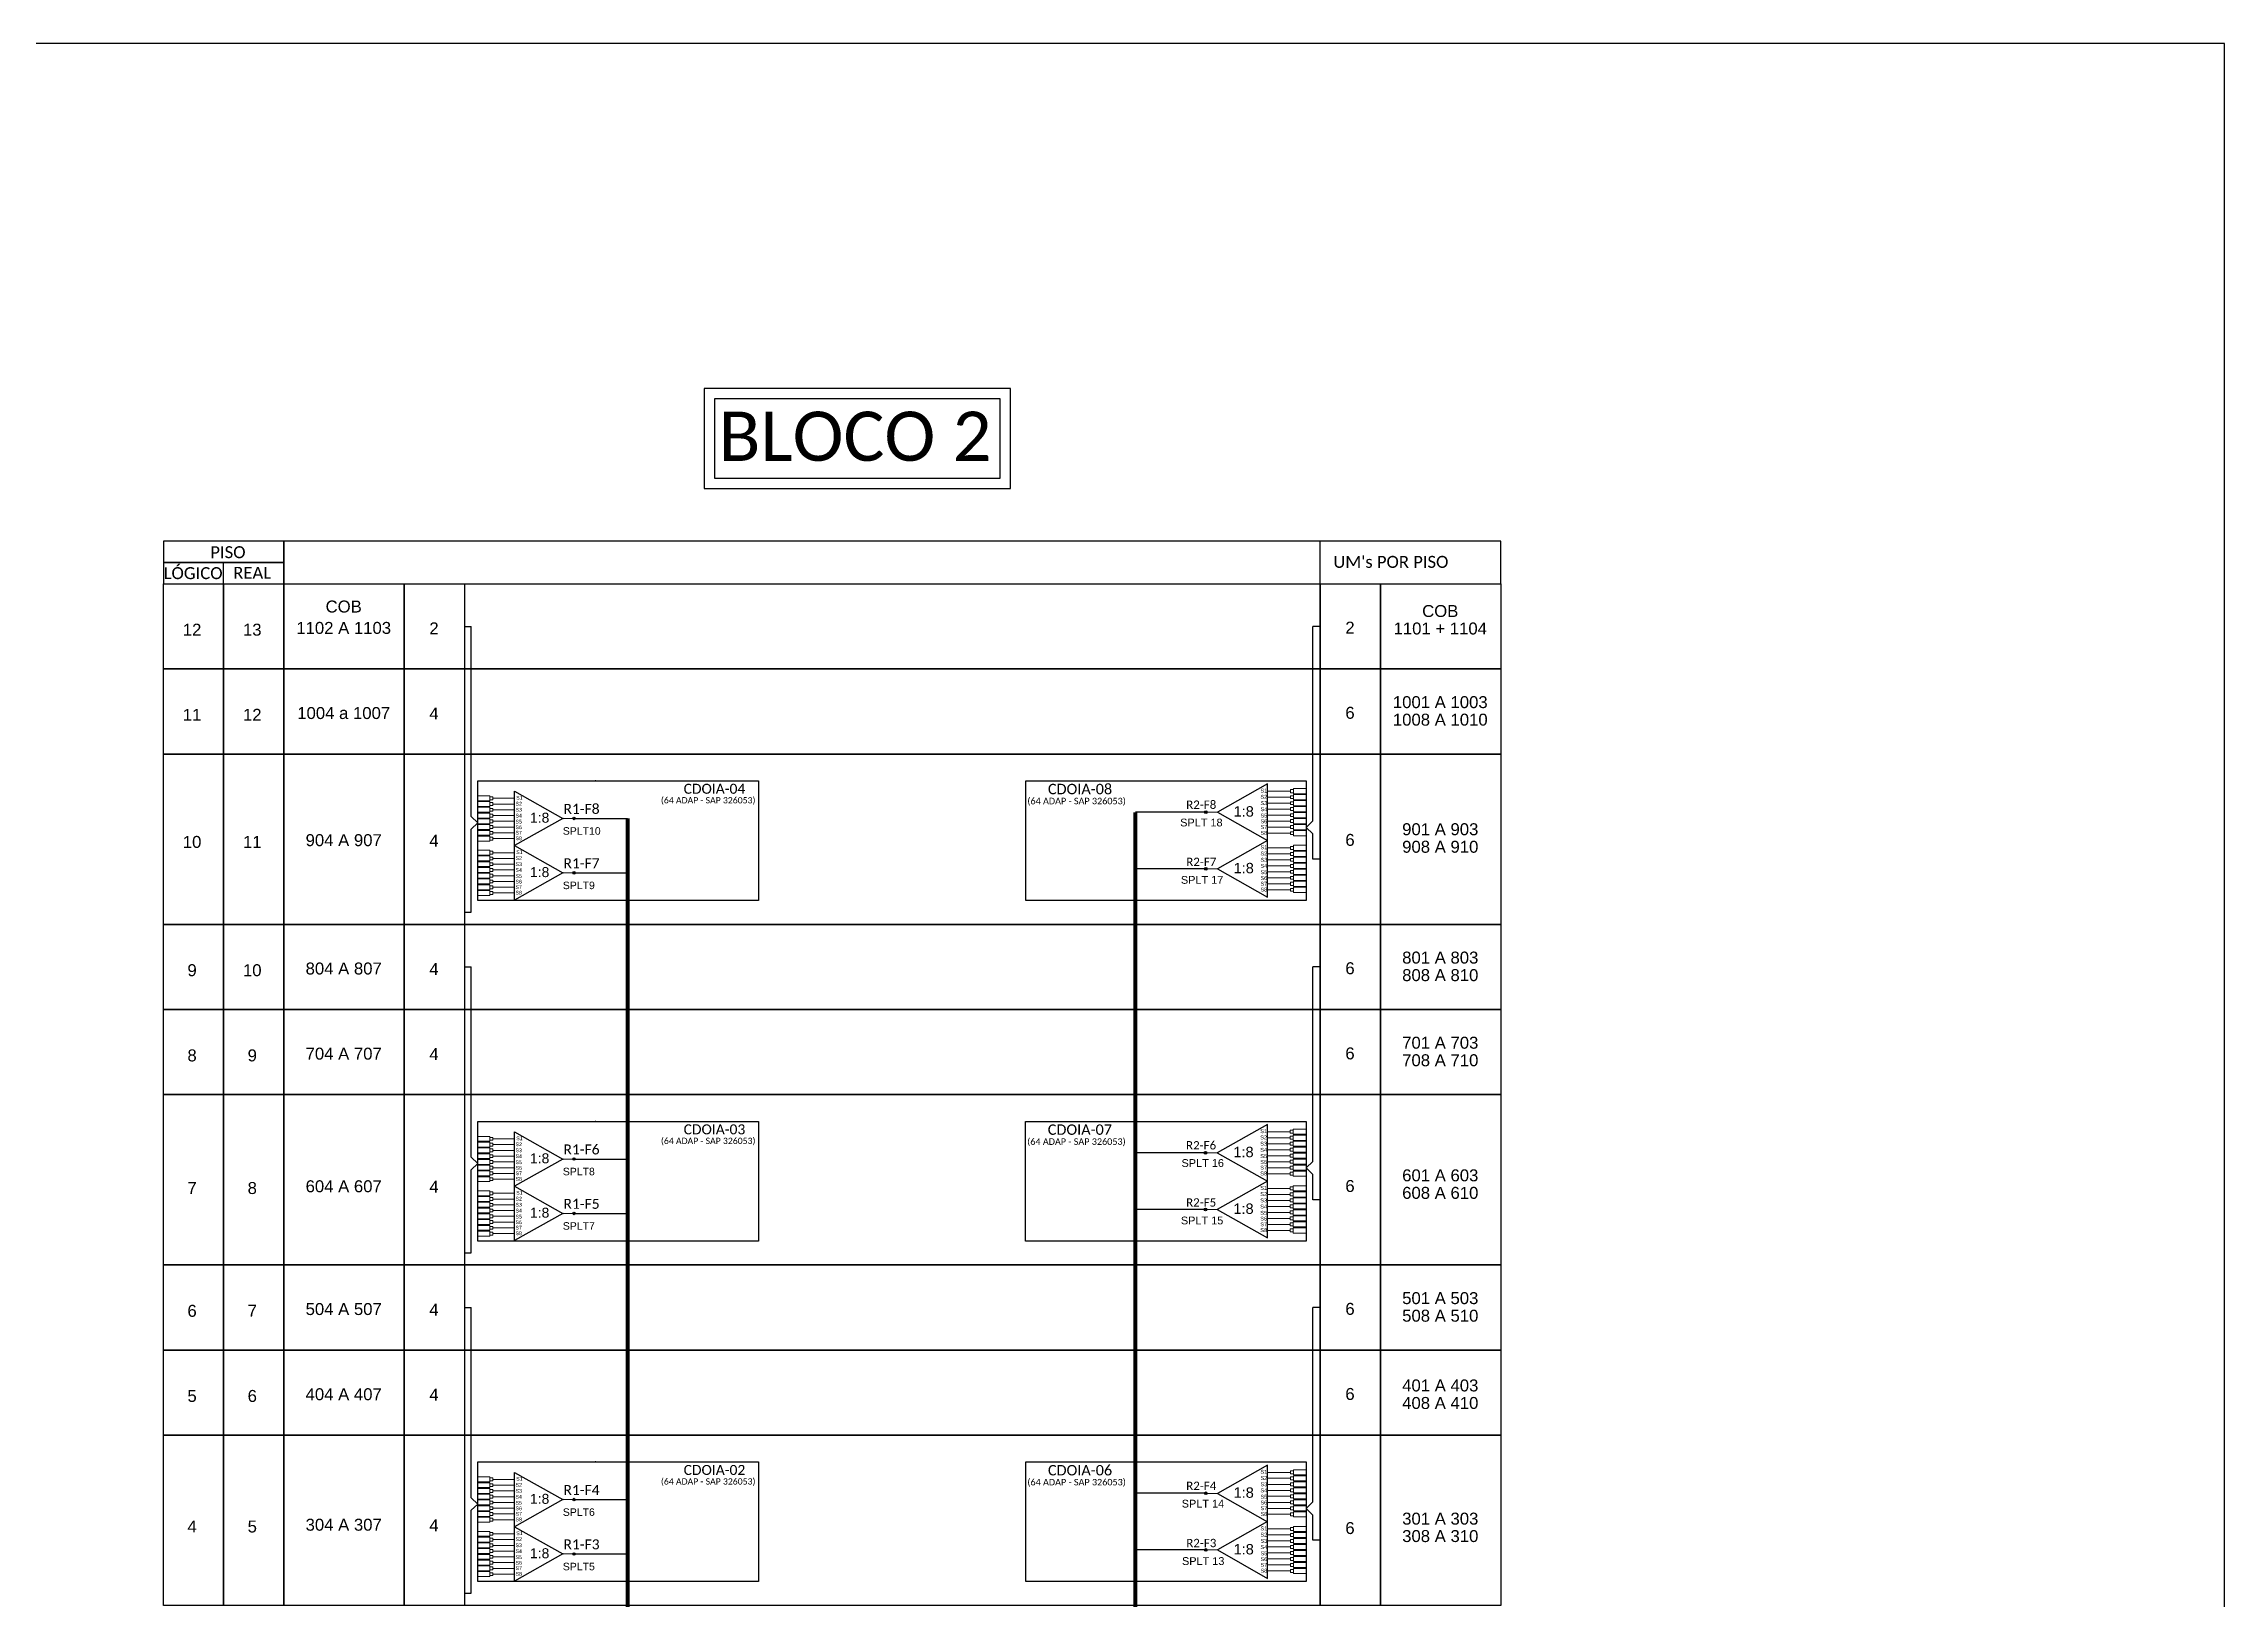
# Model space of a CAD drawing. Header units: inches. Extents: x 12732 to 16384, y 8731 to 9325.
# Drawn here: x 15964.7 to 16384, y 9025.8 to 9324.9 of the extents above; entities that cross this region are included whole.
import ezdxf
from ezdxf.enums import TextEntityAlignment as Align

# ---------------------------------------------------------------- set-up
doc = ezdxf.new("R2010")
doc.units = ezdxf.units.IN
doc.header["$MEASUREMENT"] = 0
doc.styles.add('ARIAL', font='arial.ttf')
doc.styles.add('WMF-Calibri0', font='calibri.ttf')

# ---------------------------------------------------------------- blocks, each defined once
blk = doc.blocks.new('A$C415C251F')
at = {"color": 3}
blk.add_point((0, 0), dxfattribs=at)
blk = doc.blocks.new('LEG_CDOIA8_C-SPLT_ESQ')
at = {"color": 3, "extrusion": (0, 0, -1), "xscale": -1, "zscale": -1}
blk.add_blockref('A$C415C251F', (0, 0), dxfattribs=at)
at = {"color": 1, "style": 'WMF-Calibri0', "flags": 4}
blk.add_attdef('MODELO', text='', height=1.5, dxfattribs=at).set_placement((22.54, -4.54), align=Align.CENTER)
blk.add_attdef('CDO', (21.44, -2.61), '', height=2, dxfattribs=at)
at = {"style": 'ARIAL', "flags": 4}
blk.add_attdef('SPLITAGEM', text='', height=1.5, dxfattribs=at).set_placement((18.61, -12.59), align=Align.CENTER)
blk = doc.blocks.new('SPLT_1-8_SC-APC_ESQ')
at = {"color": 3, "lineweight": 0}
for points in [[(2.41, -3.02), (0, -3.02)], [(2.41, -4), (0, -4)], [(2.41, -4.17), (0, -4.17)], [(2.41, -3.02), (2.41, -4)], [(2.41, -4.17), (2.41, -5.16)], [(2.99, -3.51), (7.37, -3.51)], [(2.41, -5.16), (0, -5.16)], [(2.41, -5.32), (0, -5.32)], [(2.41, -6.31), (0, -6.31)], [(2.41, -6.48), (0, -6.48)], [(2.41, -7.46), (0, -7.46)], [(2.41, -7.63), (0, -7.63)], [(2.41, -8.62), (0, -8.62)], [(2.41, -5.32), (2.41, -6.31)], [(2.41, -6.48), (2.41, -7.46)], [(2.41, -7.63), (2.41, -8.62)], [(7.37, -4.66), (2.99, -4.66)], [(7.37, -5.82), (2.99, -5.82)], [(7.37, -6.97), (2.99, -6.97)], [(7.37, -8.12), (2.99, -8.12)], [(2.41, -8.78), (0, -8.78)], [(2.41, -9.77), (0, -9.77)], [(2.41, -9.94), (0, -9.94)], [(2.41, -10.92), (0, -10.92)], [(2.41, -11.09), (0, -11.09)], [(2.41, -12.08), (0, -12.08)], [(2.41, -8.78), (2.41, -9.77)], [(2.41, -9.94), (2.41, -10.92)], [(2.41, -11.09), (2.41, -12.08)], [(7.37, -9.28), (2.99, -9.28)], [(7.37, -10.43), (2.99, -10.43)], [(7.37, -11.58), (2.99, -11.58)]]:
    blk.add_lwpolyline(points, dxfattribs=at)
for points in [[(2.99, -3.22), (2.41, -3.22), (2.41, -3.8), (2.99, -3.8)], [(2.99, -4.38), (2.41, -4.38), (2.41, -4.95), (2.99, -4.95)], [(2.99, -5.53), (2.41, -5.53), (2.41, -6.1), (2.99, -6.1)], [(2.99, -6.68), (2.41, -6.68), (2.41, -7.26), (2.99, -7.26)], [(2.99, -7.84), (2.41, -7.84), (2.41, -8.41), (2.99, -8.41)], [(2.99, -8.99), (2.41, -8.99), (2.41, -9.56), (2.99, -9.56)], [(2.99, -10.14), (2.41, -10.14), (2.41, -10.72), (2.99, -10.72)], [(2.99, -11.3), (2.41, -11.3), (2.41, -11.87), (2.99, -11.87)]]:
    blk.add_lwpolyline(points, close=True, dxfattribs=at)
at = {"color": 1}
blk.add_lwpolyline([(7.37, -2.1), (17.04, -7.55), (7.37, -13), (7.37, -2.1)], dxfattribs=at)
at = {"color": 1, "lineweight": 0}
blk.add_lwpolyline([(17.04, -7.55), (19.26, -7.55)], dxfattribs=at)
at = {"color": 1, "style": 'ARIAL'}
for s, height, p in [('S2', 0.75, (7.56, -4.97)), ('S1', 0.75, (7.7, -3.78)), ('S5', 0.75, (7.55, -8.57)), ('S3', 0.75, (7.55, -6.18)), ('S4', 0.75, (7.55, -7.36)), ('1:8', 2, (10.45, -8.4)), ('S6', 0.75, (7.55, -9.69)), ('S7', 0.75, (7.55, -10.78)), ('S8', 0.75, (7.55, -11.9))]:
    blk.add_text(s, height=height, dxfattribs=at).set_placement(p)
blk = doc.blocks.new('SPLITTER_')
blk.add_point((0, 0))
at = {"style": 'ARIAL', "flags": 4}
blk.add_attdef('SPLT', (0, -3.26), '', height=1.5, dxfattribs=at)
blk = doc.blocks.new('SPLT_1-8_SC-APC')
at = {"color": 1}
blk.add_lwpolyline([(-7.37, -2.1), (-17.04, -7.55), (-7.37, -13), (-7.37, -2.1)], dxfattribs=at)
at = {"color": 3, "lineweight": 0}
for points in [[(-2.99, -3.51), (-7.37, -3.51)], [(-2.41, -3.02), (-2.41, -4)], [(-2.41, -3.02), (0, -3.02)], [(-2.41, -4), (0, -4)], [(-2.41, -4.17), (-2.41, -5.16)], [(-2.41, -4.17), (0, -4.17)], [(-7.37, -4.66), (-2.99, -4.66)], [(-7.37, -5.82), (-2.99, -5.82)], [(-7.37, -6.97), (-2.99, -6.97)], [(-7.37, -8.12), (-2.99, -8.12)], [(-2.41, -5.16), (0, -5.16)], [(-2.41, -5.32), (-2.41, -6.31)], [(-2.41, -5.32), (0, -5.32)], [(-2.41, -6.31), (0, -6.31)], [(-2.41, -6.48), (-2.41, -7.46)], [(-2.41, -6.48), (0, -6.48)], [(-2.41, -7.46), (0, -7.46)], [(-2.41, -7.63), (-2.41, -8.62)], [(-2.41, -7.63), (0, -7.63)], [(-7.37, -9.28), (-2.99, -9.28)], [(-7.37, -10.43), (-2.99, -10.43)], [(-7.37, -11.58), (-2.99, -11.58)], [(-2.41, -8.62), (0, -8.62)], [(-2.41, -8.78), (-2.41, -9.77)], [(-2.41, -8.78), (0, -8.78)], [(-2.41, -9.77), (0, -9.77)], [(-2.41, -9.94), (-2.41, -10.92)], [(-2.41, -9.94), (0, -9.94)], [(-2.41, -10.92), (0, -10.92)], [(-2.41, -11.09), (-2.41, -12.08)], [(-2.41, -11.09), (0, -11.09)], [(-2.41, -12.08), (0, -12.08)]]:
    blk.add_lwpolyline(points, dxfattribs=at)
for points in [[(-2.99, -3.22), (-2.41, -3.22), (-2.41, -3.8), (-2.99, -3.8)], [(-2.99, -4.38), (-2.41, -4.38), (-2.41, -4.95), (-2.99, -4.95)], [(-2.99, -5.53), (-2.41, -5.53), (-2.41, -6.1), (-2.99, -6.1)], [(-2.99, -6.68), (-2.41, -6.68), (-2.41, -7.26), (-2.99, -7.26)], [(-2.99, -7.84), (-2.41, -7.84), (-2.41, -8.41), (-2.99, -8.41)], [(-2.99, -8.99), (-2.41, -8.99), (-2.41, -9.56), (-2.99, -9.56)], [(-2.99, -10.14), (-2.41, -10.14), (-2.41, -10.72), (-2.99, -10.72)], [(-2.99, -11.3), (-2.41, -11.3), (-2.41, -11.87), (-2.99, -11.87)]]:
    blk.add_lwpolyline(points, close=True, dxfattribs=at)
at = {"color": 1, "lineweight": 0}
blk.add_lwpolyline([(-17.04, -7.55), (-19.26, -7.55)], dxfattribs=at)
at = {"color": 1, "style": 'ARIAL'}
for s, height, p in [('S1', 0.75, (-8.74, -3.78)), ('1:8', 2, (-13.91, -8.4)), ('S2', 0.75, (-8.74, -4.97)), ('S3', 0.75, (-8.74, -6.18)), ('S4', 0.75, (-8.74, -7.36)), ('S5', 0.75, (-8.74, -8.57)), ('S6', 0.75, (-8.74, -9.69)), ('S7', 0.75, (-8.74, -10.78)), ('S8', 0.75, (-8.74, -11.9))]:
    blk.add_text(s, height=height, dxfattribs=at).set_placement(p)

msp = doc.modelspace()

# ---------------------------------------------------------------- hatches: boundary and pattern name
h = msp.add_hatch(color=3)
h.dxf.hatch_style = 1
edge = h.paths.add_edge_path()
edge.add_arc((16066.69, 9175.92), 0.246, 0, 360)
h = msp.add_hatch(color=3)
h.dxf.hatch_style = 1
edge = h.paths.add_edge_path()
edge.add_arc((16188.17, 9177.12), 0.256, 0, 360)
h = msp.add_hatch(color=3)
h.dxf.hatch_style = 1
edge = h.paths.add_edge_path()
edge.add_arc((16066.69, 9165.46), 0.246, 0, 360)
h = msp.add_hatch(color=3)
h.dxf.hatch_style = 1
edge = h.paths.add_edge_path()
edge.add_arc((16188.17, 9166.23), 0.256, 0, 360)
h = msp.add_hatch(color=3)
h.dxf.hatch_style = 1
edge = h.paths.add_edge_path()
edge.add_arc((16188.13, 9111.63), 0.256, 0, 360)
h = msp.add_hatch(color=3)
h.dxf.hatch_style = 1
edge = h.paths.add_edge_path()
edge.add_arc((16066.69, 9110.43), 0.246, 0, 360)
h = msp.add_hatch(color=3)
h.dxf.hatch_style = 1
edge = h.paths.add_edge_path()
edge.add_arc((16066.69, 9099.97), 0.246, 0, 360)
h = msp.add_hatch(color=3)
h.dxf.hatch_style = 1
edge = h.paths.add_edge_path()
edge.add_arc((16188.13, 9100.74), 0.256, 0, 360)
h = msp.add_hatch(color=3)
h.dxf.hatch_style = 1
edge = h.paths.add_edge_path()
edge.add_arc((16066.69, 9044.94), 0.246, 0, 360)
h = msp.add_hatch(color=3)
h.dxf.hatch_style = 1
edge = h.paths.add_edge_path()
edge.add_arc((16188.17, 9046.15), 0.256, 0, 360)
h = msp.add_hatch(color=3)
h.dxf.hatch_style = 1
edge = h.paths.add_edge_path()
edge.add_arc((16066.69, 9034.48), 0.246, 0, 360)
h = msp.add_hatch(color=3)
h.dxf.hatch_style = 1
edge = h.paths.add_edge_path()
edge.add_arc((16188.17, 9035.25), 0.256, 0, 360)

# ---------------------------------------------------------------- linework, layer by layer
for points in [[(15545.44, 8730.9), (16384.01, 8730.9), (16384.01, 9324.9), (15545.44, 9324.9), (15545.44, 8730.9)], [(16010.9, 9221.04), (16244.88, 9221.04), (16244.88, 9229.26), (16010.9, 9229.26), (16010.9, 9229.26), (16010.9, 9221.04)], [(16210.16, 9221.04), (16210.16, 9229.26)], [(15999.33, 9221.04), (15999.33, 9225.15)]]:
    msp.add_lwpolyline(points)
for points in [[(16150.65, 9258.61), (16091.73, 9258.61), (16091.73, 9239.35), (16150.65, 9239.35)], [(16148.65, 9256.61), (16093.73, 9256.61), (16093.73, 9241.35), (16148.65, 9241.35)], [(15987.76, 9225.15), (16010.9, 9225.15), (16010.9, 9229.26), (15987.76, 9229.26)], [(15987.76, 9221.04), (16010.9, 9221.04), (16010.9, 9225.15), (15987.76, 9225.15)], [(15987.76, 9221.04), (15999.33, 9221.04), (15999.33, 9204.67), (15987.76, 9204.67)], [(15999.33, 9221.04), (16010.9, 9221.04), (16010.9, 9204.67), (15999.33, 9204.67)], [(16010.9, 9221.04), (16210.16, 9221.04), (16210.16, 9204.67), (16010.9, 9204.67)], [(16010.9, 9221.04), (16034.05, 9221.04), (16034.05, 9204.67), (16010.9, 9204.67)], [(16034.05, 9221.04), (16045.62, 9221.04), (16045.62, 9204.67), (16034.05, 9204.67)], [(16210.16, 9221.04), (16221.73, 9221.04), (16221.73, 9204.67), (16210.16, 9204.67)], [(16221.73, 9221.04), (16244.88, 9221.04), (16244.88, 9204.67), (16221.73, 9204.67)], [(15987.76, 9204.67), (15999.33, 9204.67), (15999.33, 9188.3), (15987.76, 9188.3)], [(15999.33, 9204.67), (16010.9, 9204.67), (16010.9, 9188.3), (15999.33, 9188.3)], [(16010.9, 9204.67), (16210.16, 9204.67), (16210.16, 9188.3), (16010.9, 9188.3)], [(16010.9, 9204.67), (16034.05, 9204.67), (16034.05, 9188.3), (16010.9, 9188.3)], [(16034.05, 9204.67), (16045.62, 9204.67), (16045.62, 9188.3), (16034.05, 9188.3)], [(16210.16, 9204.67), (16221.73, 9204.67), (16221.73, 9188.3), (16210.16, 9188.3)], [(16221.73, 9204.67), (16244.88, 9204.67), (16244.88, 9188.3), (16221.73, 9188.3)], [(15987.76, 9188.3), (15999.33, 9188.3), (15999.33, 9155.55), (15987.76, 9155.55)], [(15999.33, 9188.3), (16010.9, 9188.3), (16010.9, 9155.55), (15999.33, 9155.55)], [(16010.9, 9188.3), (16210.16, 9188.3), (16210.16, 9155.55), (16010.9, 9155.55)], [(16010.9, 9188.3), (16034.05, 9188.3), (16034.05, 9155.55), (16010.9, 9155.55)], [(16034.05, 9188.3), (16045.62, 9188.3), (16045.62, 9155.55), (16034.05, 9155.55)], [(16210.16, 9188.3), (16221.73, 9188.3), (16221.73, 9155.55), (16210.16, 9155.55)], [(16221.73, 9188.3), (16244.88, 9188.3), (16244.88, 9155.55), (16221.73, 9155.55)], [(15987.76, 9155.55), (15999.33, 9155.55), (15999.33, 9139.18), (15987.76, 9139.18)], [(15999.33, 9155.55), (16010.9, 9155.55), (16010.9, 9139.18), (15999.33, 9139.18)], [(16010.9, 9155.55), (16210.16, 9155.55), (16210.16, 9139.18), (16010.9, 9139.18)], [(16010.9, 9155.55), (16034.05, 9155.55), (16034.05, 9139.18), (16010.9, 9139.18)], [(16034.05, 9155.55), (16045.62, 9155.55), (16045.62, 9139.18), (16034.05, 9139.18)], [(16210.16, 9155.55), (16221.73, 9155.55), (16221.73, 9139.18), (16210.16, 9139.18)], [(16221.73, 9155.55), (16244.88, 9155.55), (16244.88, 9139.18), (16221.73, 9139.18)], [(15987.76, 9139.18), (15999.33, 9139.18), (15999.33, 9122.81), (15987.76, 9122.81)], [(15999.33, 9139.18), (16010.9, 9139.18), (16010.9, 9122.81), (15999.33, 9122.81)], [(16010.9, 9139.18), (16210.16, 9139.18), (16210.16, 9122.81), (16010.9, 9122.81)], [(16010.9, 9139.18), (16034.05, 9139.18), (16034.05, 9122.81), (16010.9, 9122.81)], [(16034.05, 9139.18), (16045.62, 9139.18), (16045.62, 9122.81), (16034.05, 9122.81)], [(16210.16, 9139.18), (16221.73, 9139.18), (16221.73, 9122.81), (16210.16, 9122.81)], [(16221.73, 9139.18), (16244.88, 9139.18), (16244.88, 9122.81), (16221.73, 9122.81)], [(15987.76, 9122.81), (15999.33, 9122.81), (15999.33, 9090.06), (15987.76, 9090.06)], [(15999.33, 9122.81), (16010.9, 9122.81), (16010.9, 9090.06), (15999.33, 9090.06)], [(16010.9, 9122.81), (16210.16, 9122.81), (16210.16, 9090.06), (16010.9, 9090.06)], [(16010.9, 9122.81), (16034.05, 9122.81), (16034.05, 9090.06), (16010.9, 9090.06)], [(16034.05, 9122.81), (16045.62, 9122.81), (16045.62, 9090.06), (16034.05, 9090.06)], [(16210.16, 9122.81), (16221.73, 9122.81), (16221.73, 9090.06), (16210.16, 9090.06)], [(16221.73, 9122.81), (16244.88, 9122.81), (16244.88, 9090.06), (16221.73, 9090.06)], [(15987.76, 9090.06), (15999.33, 9090.06), (15999.33, 9073.69), (15987.76, 9073.69)], [(15999.33, 9090.06), (16010.9, 9090.06), (16010.9, 9073.69), (15999.33, 9073.69)], [(16010.9, 9090.06), (16210.16, 9090.06), (16210.16, 9073.69), (16010.9, 9073.69)], [(16010.9, 9090.06), (16034.05, 9090.06), (16034.05, 9073.69), (16010.9, 9073.69)], [(16034.05, 9090.06), (16045.62, 9090.06), (16045.62, 9073.69), (16034.05, 9073.69)], [(16210.16, 9090.06), (16221.73, 9090.06), (16221.73, 9073.69), (16210.16, 9073.69)], [(16221.73, 9090.06), (16244.88, 9090.06), (16244.88, 9073.69), (16221.73, 9073.69)], [(15987.76, 9073.69), (15999.33, 9073.69), (15999.33, 9057.32), (15987.76, 9057.32)], [(15999.33, 9073.69), (16010.9, 9073.69), (16010.9, 9057.32), (15999.33, 9057.32)], [(16010.9, 9073.69), (16210.16, 9073.69), (16210.16, 9057.32), (16010.9, 9057.32)], [(16010.9, 9073.69), (16034.05, 9073.69), (16034.05, 9057.32), (16010.9, 9057.32)], [(16034.05, 9073.69), (16045.62, 9073.69), (16045.62, 9057.32), (16034.05, 9057.32)], [(16210.16, 9073.69), (16221.73, 9073.69), (16221.73, 9057.32), (16210.16, 9057.32)], [(16221.73, 9073.69), (16244.88, 9073.69), (16244.88, 9057.32), (16221.73, 9057.32)], [(15987.76, 9057.32), (15999.33, 9057.32), (15999.33, 9024.58), (15987.76, 9024.58)], [(15999.33, 9057.32), (16010.9, 9057.32), (16010.9, 9024.58), (15999.33, 9024.58)], [(16010.9, 9057.32), (16210.16, 9057.32), (16210.16, 9024.58), (16010.9, 9024.58)], [(16010.9, 9057.32), (16034.05, 9057.32), (16034.05, 9024.58), (16010.9, 9024.58)], [(16034.05, 9057.32), (16045.62, 9057.32), (16045.62, 9024.58), (16034.05, 9024.58)], [(16210.16, 9057.32), (16221.73, 9057.32), (16221.73, 9024.58), (16210.16, 9024.58)], [(16221.73, 9057.32), (16244.88, 9057.32), (16244.88, 9024.58), (16221.73, 9024.58)]]:
    msp.add_lwpolyline(points, close=True)
at = {"color": 3}
for points in [[(16045.62, 9212.85), (16046.94, 9212.85)], [(16045.62, 9157.9), (16046.94, 9157.9), (16046.94, 9173.85), (16048.2, 9175.06), (16046.94, 9176.26), (16046.94, 9212.85)], [(16208.77, 9175.47), (16208.77, 9212.85)], [(16210.16, 9212.85), (16208.77, 9212.85)], [(16208.77, 9172.94), (16207.45, 9174.2), (16208.77, 9175.47)], [(16210.09, 9168.09), (16208.77, 9168.09), (16208.77, 9172.94)], [(16045.62, 9147.37), (16046.94, 9147.37)], [(16045.62, 9092.41), (16046.94, 9092.41), (16046.94, 9108.36), (16048.2, 9109.57), (16046.94, 9110.78), (16046.94, 9147.37)], [(16208.77, 9109.98), (16208.77, 9147.37)], [(16210.16, 9147.37), (16208.77, 9147.37)], [(16208.77, 9107.45), (16207.45, 9108.72), (16208.77, 9109.98)], [(16210.09, 9102.6), (16208.77, 9102.6), (16208.77, 9107.45)], [(16045.62, 9081.88), (16046.94, 9081.88)], [(16045.62, 9026.93), (16046.94, 9026.93), (16046.94, 9042.88), (16048.2, 9044.08), (16046.94, 9045.29), (16046.94, 9081.88)], [(16208.77, 9044.49), (16208.77, 9081.88)], [(16210.16, 9081.88), (16208.77, 9081.88)], [(16208.77, 9041.96), (16207.45, 9043.23), (16208.77, 9044.49)], [(16210.09, 9037.12), (16208.77, 9037.12), (16208.77, 9041.96)]]:
    msp.add_lwpolyline(points, dxfattribs=at)
at = {"color": 1}
for points in [[(16048.2, 9183.16), (16102.14, 9183.16), (16102.14, 9160.15), (16048.2, 9160.15)], [(16153.55, 9183.16), (16207.49, 9183.16), (16207.49, 9160.15), (16153.55, 9160.15)], [(16048.2, 9117.67), (16102.14, 9117.67), (16102.14, 9094.66), (16048.2, 9094.66)], [(16153.51, 9117.67), (16207.45, 9117.67), (16207.45, 9094.66), (16153.51, 9094.66)], [(16048.2, 9052.19), (16102.14, 9052.19), (16102.14, 9029.18), (16048.2, 9029.18)], [(16153.55, 9052.19), (16207.49, 9052.19), (16207.49, 9029.18), (16153.55, 9029.18)]]:
    msp.add_lwpolyline(points, close=True, dxfattribs=at)
at = {"color": 5}
for points in [[(16066.69, 9175.92), (16077.01, 9175.92)], [(16066.69, 9165.46), (16077.01, 9165.46)], [(16066.69, 9110.43), (16077.01, 9110.43)], [(16066.69, 9099.97), (16077.01, 9099.97)], [(16066.69, 9044.94), (16077.01, 9044.94)], [(16066.69, 9034.48), (16077.01, 9034.48)]]:
    msp.add_lwpolyline(points, dxfattribs=at)
at = {"color": 5, "const_width": 0.8}
msp.add_lwpolyline([(16077.01, 9175.92), (16077.01, 8968.99), (16077.01, 8958.19), (16139.3, 8958.19)], dxfattribs=at)
at = {"color": 6, "const_width": 0.8}
msp.add_lwpolyline([(16174.63, 9177.12), (16174.63, 8958.19)], dxfattribs=at)
at = {"color": 6}
for points in [[(16188.17, 9177.12), (16174.63, 9177.12)], [(16188.17, 9166.23), (16174.63, 9166.23)], [(16188.13, 9111.63), (16174.59, 9111.63)], [(16188.13, 9100.74), (16174.59, 9100.74)], [(16188.17, 9046.15), (16174.63, 9046.15)], [(16188.17, 9035.25), (16174.63, 9035.25)]]:
    msp.add_lwpolyline(points, dxfattribs=at)
at = {"color": 3}
for centre, radius in [((16066.69, 9175.92), 0.246), ((16188.17, 9177.12), 0.256), ((16066.69, 9165.46), 0.246), ((16188.17, 9166.23), 0.256), ((16188.13, 9111.63), 0.256), ((16066.69, 9110.43), 0.246), ((16066.69, 9099.97), 0.246), ((16188.13, 9100.74), 0.256), ((16066.69, 9044.94), 0.246), ((16188.17, 9046.15), 0.256), ((16066.69, 9034.48), 0.246), ((16188.17, 9035.25), 0.256)]:
    msp.add_circle(centre, radius, dxfattribs=at)

# ---------------------------------------------------------------- block references
ref = msp.add_blockref('LEG_CDOIA8_C-SPLT_ESQ', (16070.86, 9183.16), dxfattribs=dict(at, xscale=0.9599999999991269, yscale=0.9599999999991269, zscale=0.9600000000002182))
ref.add_attrib('CDO', 'CDOIA-04', (16087.78, 9180.66), dxfattribs={"color": 1, "height": 1.92, "style": 'WMF-Calibri0'})
ref.add_attrib('MODELO', '(64 ADAP - SAP 326053)', dxfattribs={"color": 1, "height": 1.2, "style": 'WMF-Calibri0'}).set_placement((16092.5, 9178.81), align=Align.CENTER)
for p in [(16207.43, 9184.67), (16207.43, 9173.77), (16207.39, 9119.18), (16207.39, 9108.28), (16207.43, 9053.69), (16207.43, 9042.8)]:
    msp.add_blockref('SPLT_1-8_SC-APC', p, dxfattribs=at)
at = {"xscale": 0.9599999999991269, "yscale": 0.9599999999991269, "zscale": 0.9600000000002182}
for p in [(16048.2, 9183.16), (16048.2, 9172.7), (16048.2, 9117.67), (16048.2, 9107.21), (16048.2, 9052.19), (16048.2, 9041.73)]:
    msp.add_blockref('SPLT_1-8_SC-APC_ESQ', p, dxfattribs=at)
ref = msp.add_blockref('SPLITTER_', (16064.55, 9175.92), dxfattribs=dict(xscale=0.9599999999991269, yscale=0.9599999999991269, zscale=0.9600000000002182))
ref.add_attrib('SPLT', 'SPLT10', (16064.55, 9172.79), dxfattribs={"height": 1.44, "style": 'ARIAL'})
ref = msp.add_blockref('SPLITTER_', (16064.55, 9165.46), dxfattribs=dict(xscale=0.9599999999991269, yscale=0.9599999999991269, zscale=0.9600000000002182))
ref.add_attrib('SPLT', 'SPLT9', (16064.55, 9162.32), dxfattribs={"height": 1.44, "style": 'ARIAL'})
at = {"color": 3}
ref = msp.add_blockref('LEG_CDOIA8_C-SPLT_ESQ', (16070.86, 9117.67), dxfattribs=dict(at, xscale=0.9599999999991269, yscale=0.9599999999991269, zscale=0.9600000000002182))
ref.add_attrib('CDO', 'CDOIA-03', (16087.78, 9115.17), dxfattribs={"color": 1, "height": 1.92, "style": 'WMF-Calibri0'})
ref.add_attrib('MODELO', '(64 ADAP - SAP 326053)', dxfattribs={"color": 1, "height": 1.2, "style": 'WMF-Calibri0'}).set_placement((16092.5, 9113.32), align=Align.CENTER)
ref = msp.add_blockref('SPLITTER_', (16064.55, 9110.43), dxfattribs=dict(xscale=0.9599999999991269, yscale=0.9599999999991269, zscale=0.9600000000002182))
ref.add_attrib('SPLT', 'SPLT8', (16064.55, 9107.3), dxfattribs={"height": 1.44, "style": 'ARIAL'})
ref = msp.add_blockref('SPLITTER_', (16064.55, 9099.97), dxfattribs=dict(xscale=0.9599999999991269, yscale=0.9599999999991269, zscale=0.9600000000002182))
ref.add_attrib('SPLT', 'SPLT7', (16064.55, 9096.84), dxfattribs={"height": 1.44, "style": 'ARIAL'})
ref = msp.add_blockref('LEG_CDOIA8_C-SPLT_ESQ', (16070.86, 9052.19), dxfattribs=dict(at, xscale=0.9599999999991269, yscale=0.9599999999991269, zscale=0.9600000000002182))
ref.add_attrib('CDO', 'CDOIA-02', (16087.78, 9049.68), dxfattribs={"color": 1, "height": 1.92, "style": 'WMF-Calibri0'})
ref.add_attrib('MODELO', '(64 ADAP - SAP 326053)', dxfattribs={"color": 1, "height": 1.2, "style": 'WMF-Calibri0'}).set_placement((16092.5, 9047.83), align=Align.CENTER)
ref = msp.add_blockref('SPLITTER_', (16064.55, 9044.94), dxfattribs=dict(xscale=0.9599999999991269, yscale=0.9599999999991269, zscale=0.9600000000002182))
ref.add_attrib('SPLT', 'SPLT6', (16064.55, 9041.81), dxfattribs={"height": 1.44, "style": 'ARIAL'})
ref = msp.add_blockref('SPLITTER_', (16064.55, 9034.48), dxfattribs=dict(xscale=0.9599999999991269, yscale=0.9599999999991269, zscale=0.9600000000002182))
ref.add_attrib('SPLT', 'SPLT5', (16064.55, 9031.35), dxfattribs={"height": 1.44, "style": 'ARIAL'})

# ---------------------------------------------------------------- texts
at = {"color": 7, "linetype": 'Continuous', "lineweight": 0, "style": 'WMF-Calibri0'}
msp.add_text('BLOCO 2', height=9.472, dxfattribs=at).set_placement((16120.74, 9249.4), align=Align.MIDDLE_CENTER)
at = {"style": 'WMF-Calibri0'}
for s, p in [('  LÓGICO', (15986.18, 9221.93)), ('     PISO', (15992.72, 9225.96)), ('    REAL', (15997.94, 9221.99)), ("UM's POR PISO", (16212.69, 9224.1))]:
    msp.add_text(s, height=2.3, dxfattribs=at).set_placement(p)
at = {"style": 'ARIAL'}
for s, p in [('COB', (16022.42, 9216.66)), ('COB', (16233.25, 9215.8)), ('12', (15993.27, 9212.21)), ('13', (16004.84, 9212.21)), ('1102 A 1103', (16022.42, 9212.55)), ('2', (16039.78, 9212.46)), ('2', (16215.89, 9212.6)), ('1101 + 1104', (16233.25, 9212.44)), ('1001 A 1003', (16233.25, 9198.28)), ('11', (15993.27, 9195.84)), ('12', (16004.84, 9195.84)), ('1004 a 1007', (16022.42, 9196.18)), ('4', (16039.78, 9196.09)), ('6', (16215.89, 9196.23)), ('1008 A 1010', (16233.25, 9194.91)), ('901 A 903', (16233.25, 9173.84)), ('10', (15993.27, 9171.4)), ('11', (16004.84, 9171.4)), ('904 A 907', (16022.42, 9171.74)), ('4', (16039.78, 9171.65)), ('6', (16215.89, 9171.79)), ('908 A 910', (16233.25, 9170.47)), ('801 A 803', (16233.25, 9149.16)), ('9', (15993.27, 9146.73)), ('10', (16004.84, 9146.73)), ('804 A 807', (16022.42, 9147.06)), ('4', (16039.78, 9146.97)), ('6', (16215.89, 9147.11)), ('808 A 810', (16233.25, 9145.79)), ('701 A 703', (16233.25, 9132.79)), ('8', (15993.27, 9130.35)), ('9', (16004.84, 9130.35)), ('704 A 707', (16022.42, 9130.69)), ('4', (16039.78, 9130.6)), ('6', (16215.89, 9130.74)), ('708 A 710', (16233.25, 9129.42)), ('601 A 603', (16233.25, 9107.29)), ('7', (15993.27, 9104.85)), ('8', (16004.84, 9104.85)), ('604 A 607', (16022.42, 9105.19)), ('4', (16039.78, 9105.1)), ('6', (16215.89, 9105.24)), ('608 A 610', (16233.25, 9103.92)), ('6', (15993.27, 9081.24)), ('7', (16004.84, 9081.24)), ('504 A 507', (16022.42, 9081.58)), ('4', (16039.78, 9081.48)), ('6', (16215.89, 9081.62)), ('501 A 503', (16233.25, 9083.68)), ('508 A 510', (16233.25, 9080.3)), ('5', (15993.27, 9064.87)), ('6', (16004.84, 9064.87)), ('404 A 407', (16022.42, 9065.2)), ('4', (16039.78, 9065.11)), ('6', (16215.89, 9065.25)), ('401 A 403', (16233.25, 9066.89)), ('408 A 410', (16233.25, 9063.52)), ('4', (15993.27, 9039.77)), ('5', (16004.84, 9039.77)), ('304 A 307', (16022.42, 9040.11)), ('4', (16039.78, 9040.01)), ('6', (16215.89, 9039.47)), ('301 A 303', (16233.25, 9041.28)), ('308 A 310', (16233.25, 9037.93))]:
    msp.add_text(s, height=2.3, dxfattribs=at).set_placement(p, align=Align.MIDDLE_CENTER)
at = {"color": 1, "style": 'WMF-Calibri0'}
for s, p in [('CDOIA-08', (16157.82, 9180.57)), ('CDOIA-07', (16157.79, 9115.08)), ('CDOIA-06', (16157.82, 9049.59))]:
    msp.add_text(s, height=2, dxfattribs=at).set_placement(p)
at = {"color": 5, "style": 'WMF-Calibri0'}
for s, p in [('R1-F8', (16064.67, 9176.8)), ('R1-F7', (16064.67, 9166.34)), ('R1-F6', (16064.67, 9111.31)), ('R1-F5', (16064.67, 9100.85)), ('R1-F4', (16064.67, 9045.83)), ('R1-F3', (16064.67, 9035.37))]:
    msp.add_text(s, height=1.92, dxfattribs=at).set_placement(p)
at = {"color": 1, "style": 'WMF-Calibri0'}
for p in [(16163.33, 9178.64), (16163.3, 9113.15), (16163.33, 9047.67)]:
    msp.add_text('(64 ADAP - SAP 326053)', height=1.25, dxfattribs=at).set_placement(p, align=Align.CENTER)
at = {"color": 6, "style": 'WMF-Calibri0'}
for s, p in [('R2-F8', (16184.4, 9177.76)), ('R2-F7', (16184.41, 9166.77)), ('R2-F6', (16184.37, 9112.27)), ('R2-F5', (16184.38, 9101.28)), ('R2-F4', (16184.4, 9046.79)), ('R2-F3', (16184.41, 9035.79))]:
    msp.add_text(s, height=1.6, dxfattribs=at).set_placement(p)
at = {"style": 'ARIAL'}
for s, p in [('SPLT 18', (16187.32, 9174.38)), ('SPLT 17', (16187.46, 9163.35)), ('SPLT 16', (16187.58, 9108.9)), ('SPLT 15', (16187.46, 9097.86)), ('SPLT 14', (16187.62, 9043.41)), ('SPLT 13', (16187.67, 9032.37))]:
    msp.add_text(s, height=1.5, dxfattribs=at).set_placement(p, align=Align.CENTER)

doc.saveas('drawing.dxf')
